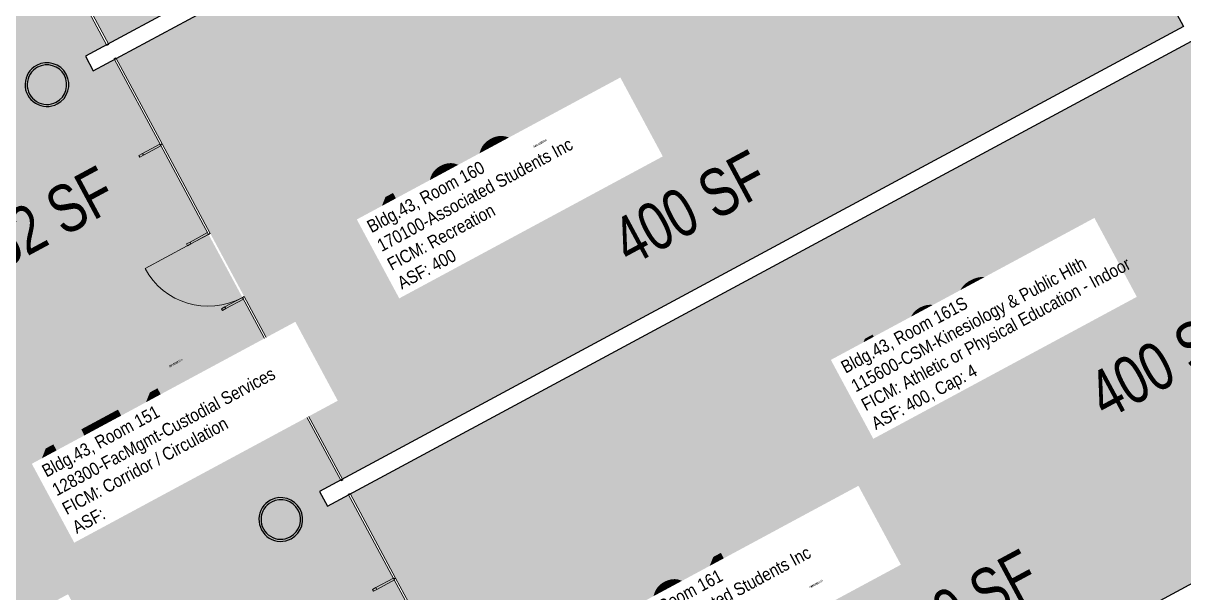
# Model space of a CAD drawing. Header units: inches. Extents: x 69213682 to 69221478, y 27658977 to 27667505.
# Drawn here: x 69219100 to 69219683, y 27662767 to 27663053 of the extents above; entities that cross this region are included whole.
import ezdxf
from ezdxf.enums import TextEntityAlignment as Align

# ---------------------------------------------------------------- set-up
doc = ezdxf.new("R2010")
doc.units = ezdxf.units.IN
doc.header["$LTSCALE"] = 100
doc.header["$MEASUREMENT"] = 0
for name, color, linetype in [('A-DOOR', 2, 'CONTINUOUS'), ('A-FLOR', 3, 'CONTINUOUS'), ('A-GLAZ', 1, 'CONTINUOUS'), ('A-IDEN-RNUM', 7, 'CONTINUOUS'), ('A-IDEN-SNUM', 4, 'CONTINUOUS'), ('A-IDEN-VNUM', 4, 'CONTINUOUS'), ('A-WALL', 5, 'CONTINUOUS'), ('AREA-TEXT', 3, 'CONTINUOUS'), ('Rooms-Category-Color', 7, 'CONTINUOUS'), ('Rooms-College-Color', 7, 'CONTINUOUS'), ('Rooms-Department-Color', 7, 'CONTINUOUS'), ('Rooms-Division-Color', 7, 'CONTINUOUS'), ('Rooms-Information', 7, 'CONTINUOUS')]:
    doc.layers.add(name, color=color, linetype=linetype)
doc.styles.add('CP_AREA', font='arial.ttf', dxfattribs={"height": 15})
doc.styles.add('CP_ROOMSNUMBER', font='arial.ttf', dxfattribs={"height": 1})
doc.styles.add('CP_ROOMVNUMBER', font='arial.ttf', dxfattribs={"width": 0.85, "height": 0.075})

# ---------------------------------------------------------------- blocks, each defined once
blk = doc.blocks.new('System Panel - Glazed-1111-BACKGROUND Level 1 Parent View')
at = {"layer": 'A-GLAZ', "lineweight": 15}
for p, q in [((25.5, 1.75), (-25.5, 1.75)), ((-25.5, 1.75), (-25.5, 0.75)), ((-25.5, 0.75), (25.5, 0.75)), ((25.5, 0.75), (25.5, 1.75))]:
    blk.add_line(p, q, dxfattribs=at)
blk = doc.blocks.new('System Panel - Glazed-1110-BACKGROUND Level 1 Parent View')
at = {"layer": 'A-GLAZ', "lineweight": 15}
for p, q in [((24.1875, 1.75), (-24.1875, 1.75)), ((-24.1875, 1.75), (-24.1875, 0.75)), ((-24.1875, 0.75), (24.1875, 0.75)), ((24.1875, 0.75), (24.1875, 1.75))]:
    blk.add_line(p, q, dxfattribs=at)
blk = doc.blocks.new('Racquetball Mullion44 - Racquetball Mullion-1096-BACKGROUND Level 1 Parent View')
at = {"layer": 'A-GLAZ', "lineweight": 15}
for p, q in [((-3968.24, -1498.26), (-3969.24, -1498.26)), ((-3969.24, -1498.26), (-3969.24, -1500.26)), ((-3968.24, -1498.26), (-3968.24, -1500.26)), ((-3968.24, -1500.26), (-3969.24, -1500.26)), ((-3969.24, -1500.26), (-3969.24, -1510.26)), ((-3968.24, -1510.26), (-3968.24, -1500.26)), ((-3969.24, -1510.26), (-3968.24, -1510.26))]:
    blk.add_line(p, q, dxfattribs=at)
blk = doc.blocks.new('System Panel - Glazed-1095-BACKGROUND Level 1 Parent View')
at = {"layer": 'A-GLAZ', "lineweight": 15}
for p, q in [((26.8125, 1.75), (-26.8125, 1.75)), ((-26.8125, 1.75), (-26.8125, 0.75)), ((-26.8125, 0.75), (26.8125, 0.75)), ((26.8125, 0.75), (26.8125, 1.75))]:
    blk.add_line(p, q, dxfattribs=at)
blk = doc.blocks.new('System Panel - Glazed-1094-BACKGROUND Level 1 Parent View')
at = {"layer": 'A-GLAZ', "lineweight": 15}
for p, q in [((25.5, 1.75), (-25.5, 1.75)), ((-25.5, 1.75), (-25.5, 0.75)), ((-25.5, 0.75), (25.5, 0.75)), ((25.5, 0.75), (25.5, 1.75))]:
    blk.add_line(p, q, dxfattribs=at)
blk = doc.blocks.new('Curtain Wall Sgl Glass - Curtain Wall Sgl Glass-653-BACKGROUND Level 1 Parent View')
at = {"layer": 'A-DOOR', "lineweight": 20}
blk.add_line((18, 2), (18, 38), dxfattribs=at)
at = {"layer": 'A-DOOR', "lineweight": 5}
blk.add_arc((18, 2), 36, 90, 180, dxfattribs=at)
blk = doc.blocks.new('System Panel - Glazed-1093-BACKGROUND Level 1 Parent View')
at = {"layer": 'A-GLAZ', "lineweight": 15}
for p, q in [((25.5, 1.75), (-25.5, 1.75)), ((-25.5, 1.75), (-25.5, 0.75)), ((-25.5, 0.75), (25.5, 0.75)), ((25.5, 0.75), (25.5, 1.75))]:
    blk.add_line(p, q, dxfattribs=at)
blk = doc.blocks.new('System Panel - Glazed-1092-BACKGROUND Level 1 Parent View')
at = {"layer": 'A-GLAZ', "lineweight": 15}
for p, q in [((24.5625, 1.75), (-24.5625, 1.75)), ((-24.5625, 1.75), (-24.5625, 0.75)), ((-24.5625, 0.75), (24.5625, 0.75)), ((24.5625, 0.75), (24.5625, 1.75))]:
    blk.add_line(p, q, dxfattribs=at)
blk = doc.blocks.new('Racquetball Mullion9 - Racquetball Mullion-1091-BACKGROUND Level 1 Parent View')
at = {"layer": 'A-GLAZ', "lineweight": 15}
for p, q in [((-3858.62, -1498.26), (-3859.62, -1498.26)), ((-3859.62, -1498.26), (-3859.62, -1500.26)), ((-3858.62, -1498.26), (-3858.62, -1500.26)), ((-3858.62, -1500.26), (-3859.62, -1500.26)), ((-3859.62, -1500.26), (-3859.62, -1510.26)), ((-3858.62, -1510.26), (-3858.62, -1500.26)), ((-3859.62, -1510.26), (-3858.62, -1510.26))]:
    blk.add_line(p, q, dxfattribs=at)
blk = doc.blocks.new('Racquetball Mullion10 - Racquetball Mullion-1090-BACKGROUND Level 1 Parent View')
at = {"layer": 'A-GLAZ', "lineweight": 15}
for p, q in [((-3808.12, -1498.26), (-3809.12, -1498.26)), ((-3809.12, -1498.26), (-3809.12, -1500.26)), ((-3808.12, -1498.26), (-3808.12, -1500.26)), ((-3808.12, -1500.26), (-3809.12, -1500.26)), ((-3809.12, -1500.26), (-3809.12, -1510.26)), ((-3808.12, -1510.26), (-3808.12, -1500.26)), ((-3809.12, -1510.26), (-3808.12, -1510.26))]:
    blk.add_line(p, q, dxfattribs=at)
blk = doc.blocks.new('Racquetball Mullion11 - Racquetball Mullion-1089-BACKGROUND Level 1 Parent View')
at = {"layer": 'A-GLAZ', "lineweight": 15}
for p, q in [((-3771.12, -1498.26), (-3772.12, -1498.26)), ((-3772.12, -1498.26), (-3772.12, -1500.26)), ((-3771.12, -1498.26), (-3771.12, -1500.26)), ((-3771.12, -1500.26), (-3772.12, -1500.26)), ((-3772.12, -1500.26), (-3772.12, -1510.26)), ((-3771.12, -1510.26), (-3771.12, -1500.26)), ((-3772.12, -1510.26), (-3771.12, -1510.26))]:
    blk.add_line(p, q, dxfattribs=at)
blk = doc.blocks.new('Racquetball Mullion12 - Racquetball Mullion-1088-BACKGROUND Level 1 Parent View')
at = {"layer": 'A-GLAZ', "lineweight": 15}
for p, q in [((-3720.62, -1498.26), (-3721.62, -1498.26)), ((-3721.62, -1498.26), (-3721.62, -1500.26)), ((-3720.62, -1498.26), (-3720.62, -1500.26)), ((-3720.62, -1500.26), (-3721.62, -1500.26)), ((-3721.62, -1500.26), (-3721.62, -1510.26)), ((-3720.62, -1510.26), (-3720.62, -1500.26)), ((-3721.62, -1510.26), (-3720.62, -1510.26))]:
    blk.add_line(p, q, dxfattribs=at)
blk = doc.blocks.new('System Panel - Glazed-1087-BACKGROUND Level 1 Parent View')
at = {"layer": 'A-GLAZ', "lineweight": 15}
for p, q in [((26.4375, 1.75), (-26.4375, 1.75)), ((-26.4375, 1.75), (-26.4375, 0.75)), ((-26.4375, 0.75), (26.4375, 0.75)), ((26.4375, 0.75), (26.4375, 1.75))]:
    blk.add_line(p, q, dxfattribs=at)

msp = doc.modelspace()

# ---------------------------------------------------------------- hatches: boundary and pattern name
at = {"layer": 'Rooms-Category-Color', "true_color": 0xadadad}
msp.add_hatch(color=253, dxfattribs=at).paths.add_polyline_path([(69218644.69, 27663654.48), (69219152.62, 27662710.74), (69219135.01, 27662701.26), (69219362.85, 27662277.93), (69219495.83, 27662349.5), (69219485.97, 27662367.96), (69219500.78, 27662375.94), (69219381.35, 27662597.84), (69219370.68, 27662592.09), (69219366.71, 27662599.47), (69219377.33, 27662605.19), (69219263.59, 27662816.52), (69219252.97, 27662810.8), (69219249, 27662818.18), (69219259.62, 27662823.9), (69219145.88, 27663035.23), (69219135.25, 27663029.51), (69219131.28, 27663036.89), (69219141.91, 27663042.61), (69219028.16, 27663253.94), (69219017.54, 27663248.22), (69219013.57, 27663255.6), (69219024.19, 27663261.32), (69218910.45, 27663472.65), (69218899.83, 27663466.93), (69218895.86, 27663474.31), (69218906.48, 27663480.03), (69218792.74, 27663691.36), (69218782.17, 27663685.67), (69218764.31, 27663718.86)])
at = {"layer": 'Rooms-Category-Color', "true_color": 0xfbafa2}
for points in [[(69218200.14, 27663461.78), (69218378.42, 27662568.73), (69218462.36, 27662412.76), (69218717.75, 27662550.21), (69218738.13, 27662512.35), (69218893.11, 27662595.76), (69218872.74, 27662633.63), (69219023.31, 27662714.67), (69219033.03, 27662696.62), (69219099.07, 27662732.17), (69219089.95, 27662749.12), (69219122.53, 27662766.65), (69218625.26, 27663690.58)], [(69219146.76, 27663035.71), (69219569.44, 27663263.2), (69219683.18, 27663051.86)], [(69219264.47, 27662817), (69219687.15, 27663044.49), (69219800.89, 27662833.15)]]:
    msp.add_hatch(color=21, dxfattribs=at).paths.add_polyline_path(points)
at = {"layer": 'Rooms-Category-Color', "true_color": 0xffe090}
for points in [[(69219565.47, 27663270.57), (69219142.79, 27663043.08), (69219029.04, 27663254.42)], [(69219683.18, 27663051.86), (69219260.5, 27662824.37), (69219146.76, 27663035.71)], [(69219800.89, 27662833.15), (69219378.27, 27662605.69), (69219264.47, 27662817)]]:
    msp.add_hatch(color=41, dxfattribs=at).paths.add_polyline_path(points)
at = {"layer": 'Rooms-College-Color', "true_color": 0xadadad}
for points in [[(69218644.69, 27663654.48), (69219152.62, 27662710.74), (69219135.01, 27662701.26), (69219362.85, 27662277.93), (69219495.83, 27662349.5), (69219485.97, 27662367.96), (69219500.78, 27662375.94), (69219381.35, 27662597.84), (69219370.68, 27662592.09), (69219366.71, 27662599.47), (69219377.33, 27662605.19), (69219263.59, 27662816.52), (69219252.97, 27662810.8), (69219249, 27662818.18), (69219259.62, 27662823.9), (69219145.88, 27663035.23), (69219135.25, 27663029.51), (69219131.28, 27663036.89), (69219141.91, 27663042.61), (69219028.16, 27663253.94), (69219017.54, 27663248.22), (69219013.57, 27663255.6), (69219024.19, 27663261.32), (69218910.45, 27663472.65), (69218899.83, 27663466.93), (69218895.86, 27663474.31), (69218906.48, 27663480.03), (69218792.74, 27663691.36), (69218782.17, 27663685.67), (69218764.31, 27663718.86)], [(69219565.47, 27663270.57), (69219142.79, 27663043.08), (69219029.04, 27663254.42)], [(69219683.18, 27663051.86), (69219260.5, 27662824.37), (69219146.76, 27663035.71)], [(69219800.89, 27662833.15), (69219378.27, 27662605.69), (69219264.47, 27662817)]]:
    msp.add_hatch(color=253, dxfattribs=at).paths.add_polyline_path(points)
at = {"layer": 'Rooms-College-Color', "true_color": 0xffe090}
for points in [[(69218200.14, 27663461.78), (69218378.42, 27662568.73), (69218462.36, 27662412.76), (69218717.75, 27662550.21), (69218738.13, 27662512.35), (69218893.11, 27662595.76), (69218872.74, 27662633.63), (69219023.31, 27662714.67), (69219033.03, 27662696.62), (69219099.07, 27662732.17), (69219089.95, 27662749.12), (69219122.53, 27662766.65), (69218625.26, 27663690.58)], [(69219146.76, 27663035.71), (69219569.44, 27663263.2), (69219683.18, 27663051.86)], [(69219264.47, 27662817), (69219687.15, 27663044.49), (69219800.89, 27662833.15)]]:
    msp.add_hatch(color=41, dxfattribs=at).paths.add_polyline_path(points)
at = {"layer": 'Rooms-Department-Color', "true_color": 0xacacac}
msp.add_hatch(color=253, dxfattribs=at).paths.add_polyline_path([(69218644.69, 27663654.48), (69219152.62, 27662710.74), (69219135.01, 27662701.26), (69219362.85, 27662277.93), (69219495.83, 27662349.5), (69219485.97, 27662367.96), (69219500.78, 27662375.94), (69219381.35, 27662597.84), (69219370.68, 27662592.09), (69219366.71, 27662599.47), (69219377.33, 27662605.19), (69219263.59, 27662816.52), (69219252.97, 27662810.8), (69219249, 27662818.18), (69219259.62, 27662823.9), (69219145.88, 27663035.23), (69219135.25, 27663029.51), (69219131.28, 27663036.89), (69219141.91, 27663042.61), (69219028.16, 27663253.94), (69219017.54, 27663248.22), (69219013.57, 27663255.6), (69219024.19, 27663261.32), (69218910.45, 27663472.65), (69218899.83, 27663466.93), (69218895.86, 27663474.31), (69218906.48, 27663480.03), (69218792.74, 27663691.36), (69218782.17, 27663685.67), (69218764.31, 27663718.86)])
at = {"layer": 'Rooms-Department-Color', "true_color": 0xffe090}
for points in [[(69218200.14, 27663461.78), (69218378.42, 27662568.73), (69218462.36, 27662412.76), (69218717.75, 27662550.21), (69218738.13, 27662512.35), (69218893.11, 27662595.76), (69218872.74, 27662633.63), (69219023.31, 27662714.67), (69219033.03, 27662696.62), (69219099.07, 27662732.17), (69219089.95, 27662749.12), (69219122.53, 27662766.65), (69218625.26, 27663690.58)], [(69219146.76, 27663035.71), (69219569.44, 27663263.2), (69219683.18, 27663051.86)], [(69219264.47, 27662817), (69219687.15, 27663044.49), (69219800.89, 27662833.15)]]:
    msp.add_hatch(color=41, dxfattribs=at).paths.add_polyline_path(points)
at = {"layer": 'Rooms-Department-Color', "true_color": 0x604aed}
for points in [[(69219565.47, 27663270.57), (69219142.79, 27663043.08), (69219029.04, 27663254.42)], [(69219683.18, 27663051.86), (69219260.5, 27662824.37), (69219146.76, 27663035.71)], [(69219800.89, 27662833.15), (69219378.27, 27662605.69), (69219264.47, 27662817)]]:
    msp.add_hatch(color=173, dxfattribs=at).paths.add_polyline_path(points)
at = {"layer": 'Rooms-Division-Color', "true_color": 0xadadad}
msp.add_hatch(color=253, dxfattribs=at).paths.add_polyline_path([(69218644.69, 27663654.48), (69219152.62, 27662710.74), (69219135.01, 27662701.26), (69219362.85, 27662277.93), (69219495.83, 27662349.5), (69219485.97, 27662367.96), (69219500.78, 27662375.94), (69219381.35, 27662597.84), (69219370.68, 27662592.09), (69219366.71, 27662599.47), (69219377.33, 27662605.19), (69219263.59, 27662816.52), (69219252.97, 27662810.8), (69219249, 27662818.18), (69219259.62, 27662823.9), (69219145.88, 27663035.23), (69219135.25, 27663029.51), (69219131.28, 27663036.89), (69219141.91, 27663042.61), (69219028.16, 27663253.94), (69219017.54, 27663248.22), (69219013.57, 27663255.6), (69219024.19, 27663261.32), (69218910.45, 27663472.65), (69218899.83, 27663466.93), (69218895.86, 27663474.31), (69218906.48, 27663480.03), (69218792.74, 27663691.36), (69218782.17, 27663685.67), (69218764.31, 27663718.86)])
at = {"layer": 'Rooms-Division-Color', "true_color": 0xffe090}
for points in [[(69218200.14, 27663461.78), (69218378.42, 27662568.73), (69218462.36, 27662412.76), (69218717.75, 27662550.21), (69218738.13, 27662512.35), (69218893.11, 27662595.76), (69218872.74, 27662633.63), (69219023.31, 27662714.67), (69219033.03, 27662696.62), (69219099.07, 27662732.17), (69219089.95, 27662749.12), (69219122.53, 27662766.65), (69218625.26, 27663690.58)], [(69219146.76, 27663035.71), (69219569.44, 27663263.2), (69219683.18, 27663051.86)], [(69219264.47, 27662817), (69219687.15, 27663044.49), (69219800.89, 27662833.15)]]:
    msp.add_hatch(color=41, dxfattribs=at).paths.add_polyline_path(points)
at = {"layer": 'Rooms-Division-Color', "true_color": 0x604aed}
for points in [[(69219565.47, 27663270.57), (69219142.79, 27663043.08), (69219029.04, 27663254.42)], [(69219683.18, 27663051.86), (69219260.5, 27662824.37), (69219146.76, 27663035.71)], [(69219800.89, 27662833.15), (69219378.27, 27662605.69), (69219264.47, 27662817)]]:
    msp.add_hatch(color=173, dxfattribs=at).paths.add_polyline_path(points)

# ---------------------------------------------------------------- linework, layer by layer
at = {"layer": 'A-FLOR'}
for centre, radius, start, end in [((69219111.94, 27663022.58), 11, 298.28965, 118.28965), ((69219111.94, 27663022.58), 11, 118.28965, 298.28965), ((69219111.94, 27663022.58), 9.94, 118.28965, 298.28965), ((69219111.94, 27663022.58), 9.94, 298.28965, 118.28965), ((69219229.48, 27662804.2), 11, 118.28965, 298.28965), ((69219229.48, 27662804.2), 9.94, 118.28965, 298.28965), ((69219229.48, 27662804.2), 11, 298.28965, 118.28965), ((69219229.48, 27662804.2), 9.94, 298.28965, 118.28965)]:
    msp.add_arc(centre, radius, start, end, dxfattribs=at)
at = {"layer": 'A-WALL'}
for p, q in [((69219565.47, 27663270.57), (69219131.28, 27663036.89)), ((69219135.25, 27663029.51), (69219569.44, 27663263.2)), ((69219569.44, 27663263.2), (69219683.18, 27663051.86)), ((69219683.18, 27663051.86), (69219249, 27662818.18)), ((69219252.97, 27662810.8), (69219687.15, 27663044.49)), ((69219131.28, 27663036.89), (69219135.25, 27663029.51)), ((69219800.89, 27662833.15), (69219366.71, 27662599.47)), ((69219249, 27662818.18), (69219252.97, 27662810.8))]:
    msp.add_line(p, q, dxfattribs=at)

# ---------------------------------------------------------------- block references
at = {"layer": 'A-DOOR', "rotation": 118.2896483564979}
msp.add_blockref('Curtain Wall Sgl Glass - Curtain Wall Sgl Glass-653-BACKGROUND Level 1 Parent View', (69219203.22, 27662932.37), dxfattribs=at)
at = {"layer": 'A-GLAZ', "rotation": 118.2896483564979}
for name, p in [('System Panel - Glazed-1087-BACKGROUND Level 1 Parent View', (69219131.1, 27663066.39)), ('System Panel - Glazed-1092-BACKGROUND Level 1 Parent View', (69219158.88, 27663014.76)), ('System Panel - Glazed-1093-BACKGROUND Level 1 Parent View', (69219182.61, 27662970.68)), ('System Panel - Glazed-1094-BACKGROUND Level 1 Parent View', (69219223.84, 27662894.07)), ('System Panel - Glazed-1095-BACKGROUND Level 1 Parent View', (69219248.63, 27662848.01)), ('System Panel - Glazed-1110-BACKGROUND Level 1 Parent View', (69219276.41, 27662796.38)), ('System Panel - Glazed-1111-BACKGROUND Level 1 Parent View', (69219299.96, 27662752.63))]:
    msp.add_blockref(name, p, dxfattribs=at)
at = {"layer": 'A-GLAZ', "lineweight": 15, "rotation": 118.2896483564979}
for name in ['Racquetball Mullion12 - Racquetball Mullion-1088-BACKGROUND Level 1 Parent View', 'Racquetball Mullion11 - Racquetball Mullion-1089-BACKGROUND Level 1 Parent View', 'Racquetball Mullion10 - Racquetball Mullion-1090-BACKGROUND Level 1 Parent View', 'Racquetball Mullion9 - Racquetball Mullion-1091-BACKGROUND Level 1 Parent View', 'Racquetball Mullion44 - Racquetball Mullion-1096-BACKGROUND Level 1 Parent View']:
    msp.add_blockref(name, (69216075.55, 27665553.23), dxfattribs=at)

# ---------------------------------------------------------------- texts
at = {"layer": 'A-IDEN-RNUM', "style": 'CP_ROOMSNUMBER', "width": 0.85}
for s, p in [('0160-00', (69219356.62, 27662990.83)), ('0161-0S', (69219634.18, 27662922.37)), ('0151-00', (69219173.57, 27662880.52)), ('0161-00', (69219495.43, 27662769.57))]:
    msp.add_text(s, height=1, rotation=28.29, dxfattribs=at).set_placement(p)
at = {"layer": 'A-IDEN-SNUM', "style": 'CP_ROOMSNUMBER', "width": 0.85}
for s, p in [('0430016000', (69219356.62, 27662990.83)), ('043001610S', (69219634.18, 27662922.37)), ('0430015100', (69219173.57, 27662880.52)), ('0430016100', (69219495.43, 27662769.57))]:
    msp.add_text(s, height=1, rotation=28.29, dxfattribs=at).set_placement(p)
at = {"layer": 'A-IDEN-VNUM', "style": 'CP_ROOMVNUMBER', "width": 0.85}
for s, p in [('160', (69219319.8, 27662960.91)), ('162s', (69219572.58, 27662896.09)), ('151', (69219149.23, 27662834.33)), ('161', (69219432.25, 27662751.97))]:
    msp.add_text(s, height=45, rotation=28.29, dxfattribs=at).set_placement(p, align=Align.MIDDLE)
at = {"layer": 'AREA-TEXT', "style": 'CP_AREA', "width": 0.75}
for s, p in [('400 SF', (69219434.93, 27662960.85)), ('1,652 SF', (69219098.05, 27662947.79)), ('400 SF', (69219674.21, 27662883.71)), ('400 SF', (69219571.29, 27662760.29))]:
    msp.add_text(s, height=24, rotation=28.29, dxfattribs=at).set_placement(p, align=Align.MIDDLE_CENTER)

# ---------------------------------------------------------------- next in the draw order: texts
at = {"layer": 'Rooms-Information', "width": 144, "attachment_point": 7, "rotation": 28.29, "style": 'CP_ROOMVNUMBER', "bg_fill": 3, "box_fill_scale": 1.5, "bg_fill_color": 256, "bg_fill_true_color": 13158600, "bg_fill_transparency": 0}
for s, insert, char_height in [('Bldg.43, Room 160^M^J170100-Associated Students Inc^M^JFICM: Recreation^M^JASF: 400', (69219290.37, 27662919.52), 6.4286), ('Bldg.43, Room 161S^M^J115600-CSM-Kinesiology & Public Hlth^M^JFICM: Athletic or Physical Education - Indoor^M^JASF: 400, Cap: 4', (69219529.52, 27662847.36), 6.42857), ('Bldg.43, Room 151^M^J128300-FacMgmt-Custodial Services^M^JFICM: Corridor / Circulation^M^JASF: ', (69219127.01, 27662796.82), 6.4286), ('Bldg.43, Room 161^M^J170100-Associated Students Inc^M^JFICM: Recreation^M^JASF: 399', (69219410.04, 27662714.46), 6.4286)]:
    msp.add_mtext(s, dxfattribs=dict(at, insert=insert, char_height=char_height))

doc.saveas('drawing.dxf')
